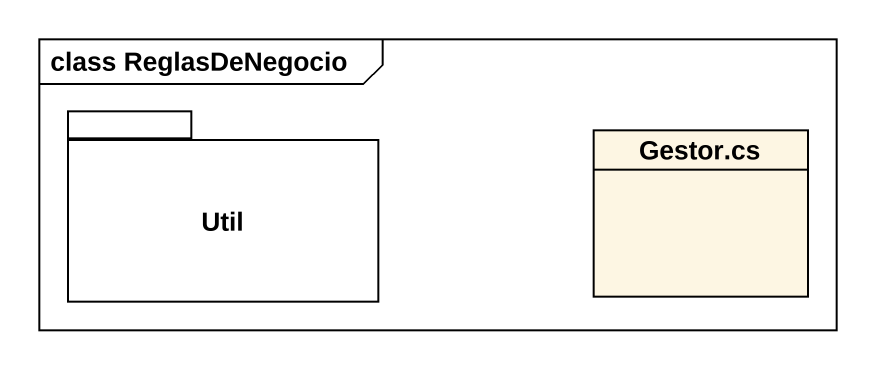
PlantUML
@startuml
mainframe class ReglasDeNegocio
hide circle
hide empty members
package Util {
}
class "Gestor.cs" as Gestor_cs
@enduml
